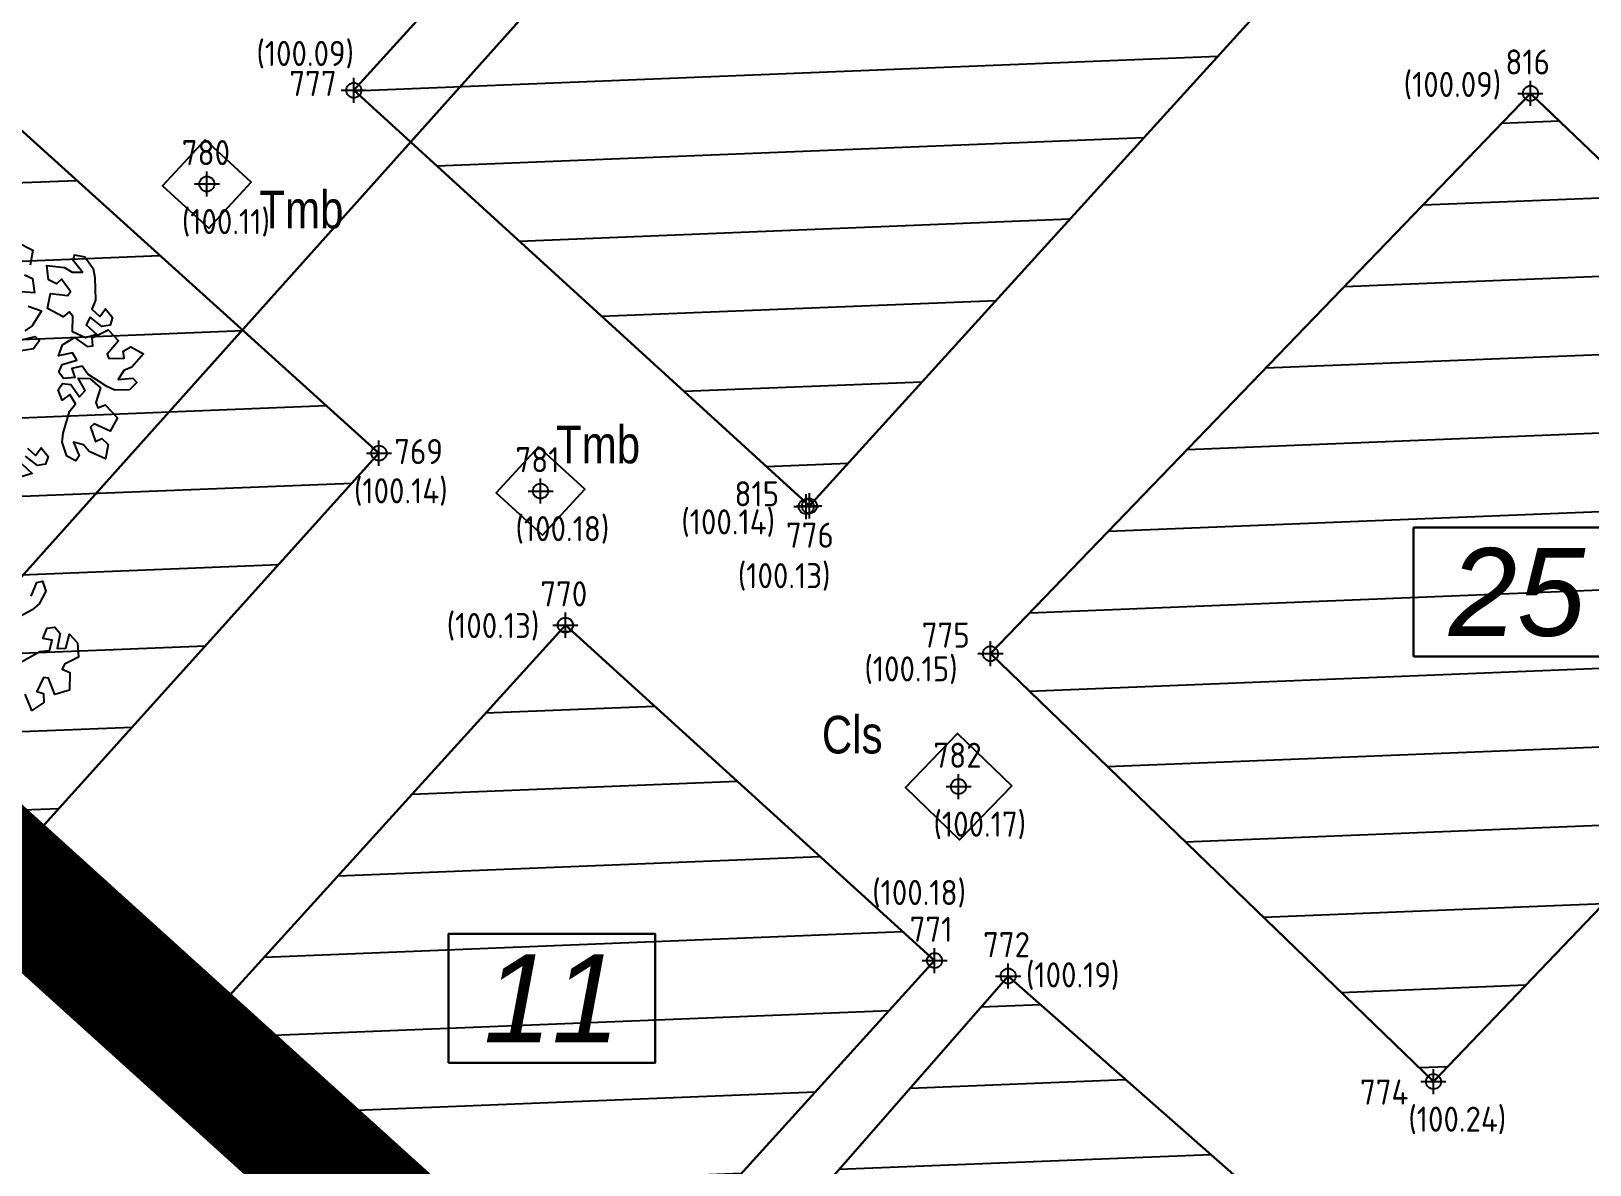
# Model space of a CAD drawing. Extents: x 9555 to 11275, y -8412 to -6382.
# Drawn here: x 10041.16 to 10053.6, y -8098.53 to -8089.49 of the extents above; entities that cross this region are included whole.
import ezdxf
from ezdxf.enums import TextEntityAlignment as Align

# ---------------------------------------------------------------- set-up
doc = ezdxf.new("R2010")
doc.units = 0
doc.header["$MEASUREMENT"] = 0
doc.header["$XCLIPFRAME"] = 2
doc.header["$PDMODE"] = 33
doc.header["$PDSIZE"] = 0.12
doc.linetypes.add('TRATTEGGIATA', pattern=[0.75, 0.5, -0.25])
doc.layers.get('0').update_dxf_attribs({"color": 53, "lineweight": 50})
for name, color, linetype in [('02_CAT', 7, 'Continuous'), ('GEI-Nome_P', 6, 'Continuous'), ('GEI-Punti', 7, 'Continuous'), ('Gei-Punti_3D', 3, 'Continuous'), ('GEI-Quote_P', 3, 'Continuous'), ('GEI-Simboli', 6, 'Continuous'), ('Immagine', 181, 'Continuous'), ('Ril-Aiuola_Retino', 85, 'Continuous'), ('Ril-Albero', 104, 'Continuous'), ('Ril-Fabbr_Retino', 8, 'Continuous'), ('Ril-Tomb_CEMENTO-Cls', 5, 'Continuous'), ('Ril-Tombino', 5, 'Continuous')]:
    doc.layers.add(name, color=color, linetype=linetype)
for name, color, linetype, lineweight in [('Fgl.957E_Estratto', 5, 'Continuous', 30), ('Ril-Fabbr_Container-Prefabbricato', 7, 'Continuous', 30), ('x Area Rilievo', 1, 'Continuous', 15)]:
    doc.layers.add(name, color=color, linetype=linetype, lineweight=lineweight)
doc.layers.add('Gei-Nome_p(OFF)', color=251, linetype='Continuous', plot=False)
doc.styles.add('ArialCorsivo', font='ariali.ttf')
doc.styles.add('HELVLA', font='helvl', dxfattribs={"width": 0.8})
doc.styles.get("Standard").update_dxf_attribs({"font": 'isocp.shx'})
picture_1 = doc.add_image_def('image2.png', size_in_pixel=(4950, 3510))
picture_2 = doc.add_image_def('image3.png', size_in_pixel=(3510, 4950))

# ---------------------------------------------------------------- blocks, each defined once
blk = doc.blocks.new('Prefabb-N')
at = {"layer": 'Ril-Fabbr_Container-Prefabbricato', "color": 6}
blk.add_lwpolyline([(-0.825, -0.514), (0.825, -0.514), (0.825, 0.514), (-0.825, 0.514)], close=True, dxfattribs=at)
at = {"layer": 'Ril-Fabbr_Container-Prefabbricato', "color": 6, "style": 'ArialCorsivo', "flags": 4}
blk.add_attdef('Nm', text='', height=0.7, dxfattribs=at).set_placement((0, 0), align=Align.MIDDLE)
blk = doc.blocks.new('ALB_PIOPPO')
at = {"layer": 'Ril-Albero'}
for points in [[(1.423, 0.379), (1.4587, 0.3605), (1.4527, 0.3266)], [(1.4396, 0.3043), (1.458, 0.2959), (1.4622, 0.2635), (1.4223, 0.267)], [(1.4475, 0.2334), (1.4783, 0.2226), (1.4573, 0.1885), (1.4404, 0.1776)], [(1.4306, 0.1558), (1.4634, 0.1643), (1.4738, 0.1556), (1.4599, 0.1364), (1.4276, 0.1308)], [(1.446, -0.0892), (1.4642, -0.1056), (1.4773, -0.0884), (1.4932, -0.1084), (1.4875, -0.1252), (1.4687, -0.1287), (1.4687, -0.1287), (1.442, -0.107)], [(1.4335, -0.1245), (1.4573, -0.147), (1.4317, -0.1539)], [(1.4545, -0.4256), (1.4674, -0.3942), (1.4806, -0.3911), (1.4876, -0.4138), (1.4727, -0.443), (1.4567, -0.456), (1.4118, -0.4812)], [(1.4294, -0.5762), (1.4743, -0.5511), (1.4961, -0.5488), (1.5022, -0.5251), (1.4809, -0.5215), (1.4912, -0.4981), (1.5087, -0.4954), (1.5206, -0.5103), (1.5206, -0.5103), (1.5138, -0.5441), (1.5333, -0.5435), (1.5421, -0.5119), (1.5601, -0.5314), (1.562, -0.5637), (1.5306, -0.5796), (1.5254, -0.5913), (1.5422, -0.5985), (1.5422, -0.5985), (1.5414, -0.6388), (1.5083, -0.6485), (1.4938, -0.6111), (1.483, -0.6103), (1.4678, -0.6415), (1.4825, -0.6466), (1.4832, -0.6668), (1.4559, -0.6849), (1.4414, -0.6476)]]:
    blk.add_lwpolyline(points, dxfattribs=at)
for points in [[(1.5765, 0.3455), (1.5953, 0.3186), (1.5992, 0.2984), (1.6005, 0.247), (1.5924, 0.2265), (1.6106, 0.2101), (1.6236, 0.2273), (1.6396, 0.2073), (1.6339, 0.1905), (1.6151, 0.187), (1.6151, 0.187), (1.5884, 0.2087), (1.5798, 0.1912), (1.6037, 0.1687), (1.5781, 0.1618), (1.5486, 0.1752), (1.5491, 0.2103), (1.5412, 0.2203), (1.527, 0.2089), (1.527, 0.2089), (1.4917, 0.2283), (1.4985, 0.2621), (1.5383, 0.2576), (1.544, 0.2668), (1.5236, 0.2947), (1.5122, 0.284), (1.494, 0.2929), (1.4906, 0.3254), (1.5304, 0.3209), (1.5475, 0.3103), (1.5714, 0.3106), (1.5497, 0.3367), (1.5532, 0.3499)], [(1.6779, 0.0432), (1.6451, 0.0429), (1.6262, 0.051), (1.5831, 0.079), (1.5708, 0.0973), (1.547, 0.0916), (1.5538, 0.0711), (1.5282, 0.0693), (1.5177, 0.0835), (1.5254, 0.1009), (1.5254, 0.1009), (1.5584, 0.1107), (1.5488, 0.1276), (1.5167, 0.1207), (1.5255, 0.1457), (1.5532, 0.1625), (1.5819, 0.1421), (1.5946, 0.143), (1.5933, 0.1612), (1.5933, 0.1612), (1.6293, 0.1793), (1.6532, 0.1546), (1.627, 0.1243), (1.6313, 0.1144), (1.666, 0.1155), (1.6636, 0.1309), (1.6812, 0.1409), (1.7099, 0.1253), (1.6837, 0.095), (1.6653, 0.087), (1.6521, 0.0671), (1.6858, 0.0701), (1.6947, 0.0599)], [(1.5355, -0.107), (1.5254, -0.0758), (1.5276, -0.0553), (1.5415, -0.0057), (1.5552, 0.0114), (1.5427, 0.0324), (1.5251, 0.0198), (1.5158, 0.0437), (1.5262, 0.058), (1.5451, 0.0558), (1.5451, 0.0558), (1.5643, 0.0273), (1.5776, 0.0415), (1.5614, 0.07), (1.5879, 0.069), (1.6122, 0.0476), (1.6013, 0.0142), (1.606, 0.0023), (1.623, 0.009), (1.623, 0.009), (1.651, -0.0199), (1.6345, -0.0502), (1.5978, -0.0342), (1.5896, -0.0413), (1.601, -0.074), (1.615, -0.0671), (1.6298, -0.0809), (1.6234, -0.113), (1.5867, -0.097), (1.5735, -0.0818), (1.5506, -0.0752), (1.5636, -0.1065), (1.5565, -0.118)]]:
    blk.add_lwpolyline(points, close=True, dxfattribs=at)
blk = doc.blocks.new('-Fgl. 957E Estratto Foglio Intero_PostFR2')
at = {"layer": 'Immagine'}
image = blk.add_image(picture_1, insert=(9917.284, -8422.509), size_in_units=(838.183, 594.348), rotation=0.00109, dxfattribs=at)
image.set_boundary_path([(308.756, 193.629), (4680.161, 3410.458)])
image.dxf.flags = 15
blk = doc.blocks.new('-Fgl. 958 Estratto Foglio Intero_PostFR3')
at = {"layer": 'Immagine'}
image = blk.add_image(picture_2, insert=(9716.786, -8308.175), size_in_units=(1485.814, 2095.379), rotation=-0.001044, dxfattribs=at)
image.set_boundary_path([(486.986, 415.0435), (2987.88, 4584.8433)])
image.dxf.flags = 15
blk = doc.blocks.new('- Fogli_Unione (Estratti_20043_SpostatoComeAll.957E_SuRIL_PostFR1-FR2-FR3 (2021-02-08)')
for name in ['-Fgl. 958 Estratto Foglio Intero_PostFR3', '-Fgl. 957E Estratto Foglio Intero_PostFR2']:
    blk.add_blockref(name, (0, 0))
blk = doc.blocks.new('2493-1_PostFRAZ')
at = {"layer": 'Fgl.957E_Estratto'}
blk.add_lwpolyline([(10195.694, -7953.18), (10135.98, -8006.376), (10055.535, -8077.698), (9990.365, -8150.487), (10203.253, -8346.254), (10255.466, -8393.789), (10405.812, -8288.049), (10404.165, -8285.636), (10413.29, -8279.33), (10414.982, -8281.676), (10491.483, -8229.14), (10489.659, -8226.497), (10499.645, -8220.001), (10501.423, -8222.098), (10579.344, -8168.071), (10701.597, -8098.12)], dxfattribs=at)
at = {"layer": '02_CAT'}
blk.add_blockref('- Fogli_Unione (Estratti_20043_SpostatoComeAll.957E_SuRIL_PostFR1-FR2-FR3 (2021-02-08)', (2.401, 6.764), dxfattribs=at)

msp = doc.modelspace()

# ---------------------------------------------------------------- hatches: boundary and pattern name
at = {"layer": 'Ril-Aiuola_Retino'}
h = msp.add_hatch(dxfattribs=at)
h.set_pattern_fill('TEXTURE', color=256, angle=90, style=0)
h.set_pattern_definition([(90, (-0.48, 0.72), (-0.76, 0.44), [0.04, -0.67, 0.03, -0.29, 0.06, -0.71]), (100, (-0.89, 0.53), (-0.951147617, 0.268920456), [0.07, -0.17, 0.09, -0.53, 0.05, -0.66]), (110, (-0.57, 0.43), (-0.736587511, 0.444903179), [0.08, -0.55, 0.07, -0.41, 0.05, -0.32]), (120, (-0.51, 0.72), (-0.84683956, -0.073230855), [0.05, -0.33, 0.04, -0.49, 0.03, -0.65]), (130, (-0.73, 0.44), (-0.721234518, 0.112786391), [0.04, -0.44, 0.03, -0.28, 0.08, -0.51]), (140, (-0.37, 0.59), (-0.785778313, -0.267492882), [0.02, -0.37, 0.05, -0.61, 0.06, -0.31]), (150, (-0.44, 0.62), (-0.745692194, -0.331576766), [0.05, -0.41, 0.02, -0.48, 0.04, -0.37]), (160, (-0.32, 0.51), (-0.718622826, -0.366307567), [0.03, -0.19, 0.06, -0.32, 0.04, -0.44]), (170, (-0.91, 0.56), (-0.549064835, -0.695217813), [0.07, -0.44, 0.03, -0.52, 0.06, -0.49]), (180, (-0.48, 0.62), (-0.37, -0.88), [0.06, -0.31, 0.04, -0.61, 0.02, -0.62]), (190, (-0.79, 0.46), (-0.483817637, -0.82657153), [0.07, -0.39, 0.06, -0.32, 0.07, -0.73]), (200, (-0.22, 0.39), (-0.272303794, -0.801467806), [0.08, -0.26, 0.04, -0.53, 0.06, -0.58]), (210, (-0.34, 0.12), (-0.094974226, -0.955499815), [0.05, -0.67, 0.06, -0.31, 0.07, -0.41]), (220, (-0.12, 0.34), (-0.237553604, -0.930359224), [0.03, -0.22, 0.04, -0.43, 0.08, -0.56]), (230, (-0.92, 0.04), (0.11401896, -0.735322839), [0.06, -0.36, 0.07, -0.31, 0.04, -0.42]), (240, (-0.06, 0.87), (0.40255753, -0.682749907), [0.04, -0.28, 0.08, -0.62, 0.07, -0.57]), (250, (-0.62, 0.21), (0.541428964, -0.79300358), [0.06, -0.42, 0.05, -0.38, 0.04, -0.61]), (260, (-0.38, 0.27), (0.563743884, -0.71881349), [0.09, -0.33, 0.06, -0.45, 0.08, -0.44])])
edge = h.paths.add_edge_path()
edge.add_line((10030.883, -8075.26), (10031.595, -8074.559))
edge.add_line((10031.595, -8074.559), (10041.713, -8067.968))
edge.add_line((10041.713, -8067.968), (10042.418, -8067.325))
edge.add_line((10042.418, -8067.325), (10041.697, -8066.585))
edge.add_line((10041.697, -8066.585), (10041.221, -8067.077))
edge.add_line((10041.221, -8067.077), (10041.219, -8067.075))
edge.add_line((10041.219, -8067.075), (10031.005, -8073.841))
edge.add_line((10031.005, -8073.841), (10016.456, -8089.808))
edge.add_line((10016.456, -8089.808), (10016.928, -8090.653))
edge.add_line((10016.928, -8090.653), (10028.13, -8078.297))
edge.add_arc((10029.163, -8078.742), 1.125, 118.8981, 156.712, ccw=False)
edge.add_line((10028.619, -8077.757), (10030.883, -8075.26))
h.paths.add_polyline_path([(10028.516, -8077.69), (10029.915, -8077.69), (10029.915, -8077.098), (10028.516, -8077.098)], flags=16)
at = {"layer": 'Ril-Fabbr_Retino'}
h = msp.add_hatch(dxfattribs=at)
h.set_pattern_fill('ANSI31', color=256, scale=5, angle=317.29473, style=0)
h.paths.add_polyline_path([(10051.389, -8088.85), (10047.754, -8085.535), (10043.737, -8089.958), (10047.372, -8093.273)])
h = msp.add_hatch(dxfattribs=at)
h.set_pattern_fill('ANSI31', color=256, scale=5, angle=317.29473, style=0)
h.paths.add_polyline_path([(10040.244, -8089.521), (10043.938, -8092.852), (10039.947, -8097.278), (10036.253, -8093.948)])
h = msp.add_hatch(dxfattribs=at)
h.set_pattern_fill('ANSI31', color=256, scale=5, angle=317.29473, style=0)
h.paths.add_polyline_path([(10053.125, -8089.982), (10056.664, -8093.362), (10052.351, -8097.864), (10048.817, -8094.451)])
h = msp.add_hatch(dxfattribs=at)
h.set_pattern_fill('ANSI31', color=256, scale=5, angle=317.29473, style=0)
h.paths.add_polyline_path([(10042.117, -8097.868), (10045.425, -8094.224), (10048.371, -8096.899), (10045.064, -8100.542)])
h = msp.add_hatch(dxfattribs=at)
h.set_pattern_fill('ANSI31', color=256, scale=5, angle=317.29473, style=0)
h.paths.add_polyline_path([(10048.958, -8097.022), (10051.932, -8099.64), (10048.692, -8103.344), (10045.718, -8100.726)])

# ---------------------------------------------------------------- linework, layer by layer
at = {"layer": 'Gei-Nome_p(OFF)'}
msp.add_point((10047.347, -8093.278), dxfattribs=at)
at = {"layer": 'GEI-Punti'}
for p in [(10043.737, -8089.958), (10053.125, -8089.982), (10042.565, -8090.705), (10043.938, -8092.852), (10045.227, -8093.154), (10047.372, -8093.273), (10045.425, -8094.224), (10048.817, -8094.451), (10048.562, -8095.511), (10048.371, -8096.899), (10048.958, -8097.022), (10052.351, -8097.864)]:
    msp.add_point(p, dxfattribs=at)
at = {"layer": 'Gei-Punti_3D'}
for p in [(10043.737, -8089.958, 100.087), (10053.125, -8089.982, 100.094), (10042.565, -8090.705, 100.113), (10043.938, -8092.852, 100.137), (10045.227, -8093.154, 100.176), (10047.372, -8093.273, 100.127), (10045.425, -8094.224, 100.133), (10048.817, -8094.451, 100.151), (10048.562, -8095.511, 100.175), (10048.371, -8096.899, 100.185), (10048.958, -8097.022, 100.186), (10052.351, -8097.864, 100.242)]:
    msp.add_point(p, dxfattribs=at)
at = {"layer": 'GEI-Simboli'}
for p, q in [((10043.737, -8090.058), (10043.737, -8089.858)), ((10053.125, -8090.082), (10053.125, -8089.882)), ((10043.637, -8089.958), (10043.837, -8089.958)), ((10053.025, -8089.982), (10053.225, -8089.982)), ((10042.565, -8090.805), (10042.565, -8090.605)), ((10042.465, -8090.705), (10042.665, -8090.705)), ((10043.938, -8092.952), (10043.938, -8092.752)), ((10043.838, -8092.852), (10044.038, -8092.852)), ((10045.227, -8093.254), (10045.227, -8093.054)), ((10045.127, -8093.154), (10045.327, -8093.154)), ((10047.272, -8093.273), (10047.472, -8093.273)), ((10047.347, -8093.378), (10047.347, -8093.178)), ((10047.372, -8093.373), (10047.372, -8093.172)), ((10047.247, -8093.278), (10047.447, -8093.278)), ((10045.425, -8094.324), (10045.425, -8094.124)), ((10045.325, -8094.224), (10045.525, -8094.224)), ((10048.817, -8094.551), (10048.817, -8094.351)), ((10048.717, -8094.451), (10048.917, -8094.451)), ((10048.462, -8095.511), (10048.662, -8095.511)), ((10048.562, -8095.611), (10048.562, -8095.411)), ((10048.371, -8096.999), (10048.371, -8096.799)), ((10048.272, -8096.899), (10048.471, -8096.899)), ((10048.958, -8097.122), (10048.958, -8096.922)), ((10048.858, -8097.022), (10049.058, -8097.022)), ((10052.251, -8097.864), (10052.451, -8097.864)), ((10052.351, -8097.964), (10052.351, -8097.764))]:
    msp.add_line(p, q, dxfattribs=at)
at = {"layer": 'Ril-Fabbr_Container-Prefabbricato'}
for points in [[(10051.389, -8088.85), (10047.754, -8085.535), (10043.737, -8089.958), (10047.372, -8093.273)], [(10040.244, -8089.521), (10043.938, -8092.852), (10039.947, -8097.278), (10036.253, -8093.948)], [(10053.125, -8089.982), (10056.664, -8093.362), (10052.351, -8097.864), (10048.817, -8094.451)], [(10042.117, -8097.868), (10045.425, -8094.224), (10048.371, -8096.899), (10045.064, -8100.542)], [(10048.958, -8097.022), (10051.932, -8099.64), (10048.692, -8103.344), (10045.718, -8100.726)]]:
    msp.add_lwpolyline(points, close=True, dxfattribs=at)
at = {"layer": 'Ril-Tomb_CEMENTO-Cls'}
msp.add_lwpolyline([(10048.987, -8095.504), (10048.57, -8095.935), (10048.138, -8095.519), (10048.555, -8095.087)], close=True, dxfattribs=at)
at = {"layer": 'Ril-Tombino'}
for points in [[(10042.55, -8090.352), (10042.212, -8090.72), (10042.581, -8091.058), (10042.918, -8090.69)], [(10045.212, -8092.801), (10044.874, -8093.169), (10045.242, -8093.507), (10045.58, -8093.139)]]:
    msp.add_lwpolyline(points, close=True, dxfattribs=at)
at = {"layer": 'x Area Rilievo', "linetype": 'TRATTEGGIATA', "lineweight": 0, "ltscale": 10, "const_width": 1}
msp.add_lwpolyline([(10561.071, -7840.391), (10415.946, -7709.147), (10326.96, -7738.791), (10288.996, -7748.932), (10283.895, -7766.399), (10280.736, -7779.083), (10263.249, -7802.296), (10149.988, -7927.536), (10182.712, -7957.129), (10084.037, -8066.241), (10054.064, -8039.135), (10024.505, -8071.821), (10019.775, -8077.051), (10070.409, -8122.842), (10149.878, -8034.968), (10222.804, -8100.918), (10229.342, -8093.529), (10229.342, -8093.529), (10397.888, -7907.157), (10402.978, -7911.76), (10454.44, -7958.3)], close=True, dxfattribs=at)

# ---------------------------------------------------------------- block references
at = {"layer": '02_CAT'}
msp.add_blockref('2493-1_PostFRAZ', (0, 0), dxfattribs=at)
at = {"layer": 'Ril-Albero', "xscale": 3.512068720179312, "yscale": 3.512068720179312, "zscale": 3.512068720179312}
msp.add_blockref('ALB_PIOPPO', (10036.054, -8092.499), dxfattribs=at)
at = {"layer": 'Ril-Fabbr_Container-Prefabbricato'}
ref = msp.add_blockref('Prefabb-N', (10053.018, -8093.959), dxfattribs=at)
ref.add_attrib('Nm', '25', dxfattribs={"height": 0.7, "style": 'ArialCorsivo'}).set_placement((10053.018, -8093.959), align=Align.MIDDLE)
ref = msp.add_blockref('Prefabb-N', (10045.317, -8097.2), dxfattribs=at)
ref.add_attrib('Nm', '11', dxfattribs={"height": 0.7, "style": 'ArialCorsivo'}).set_placement((10045.317, -8097.2), align=Align.MIDDLE)

# ---------------------------------------------------------------- texts
at = {"layer": 'GEI-Nome_P'}
for s, p in [('816', (10052.925, -8089.832)), ('777', (10043.223, -8090.003)), ('780', (10042.365, -8090.555)), ('769', (10044.06, -8092.939)), ('781', (10045.027, -8093.004)), ('776', (10047.185, -8093.606)), ('770', (10045.225, -8094.074)), ('775', (10048.269, -8094.403)), ('782', (10048.362, -8095.361)), ('771', (10048.172, -8096.749)), ('772', (10048.758, -8096.872)), ('774', (10051.765, -8098.048))]:
    msp.add_text(s, height=0.2, dxfattribs=at).set_placement(p)
at = {"layer": 'Gei-Nome_p(OFF)'}
for s, p in [('815', (10046.774, -8093.276)), ('(100.14)', (10046.35, -8093.5))]:
    msp.add_text(s, height=0.2, dxfattribs=at).set_placement(p)
at = {"layer": 'GEI-Quote_P'}
for s, p in [('(100.09)', (10042.96, -8089.764)), ('(100.09)', (10052.113, -8090.011)), ('(100.11)', (10042.365, -8091.105)), ('(100.14)', (10043.738, -8093.252)), ('(100.18)', (10045.027, -8093.554)), ('(100.13)', (10046.801, -8093.929)), ('(100.13)', (10044.478, -8094.327)), ('(100.15)', (10047.811, -8094.673)), ('(100.17)', (10048.362, -8095.911)), ('(100.18)', (10047.873, -8096.456)), ('(100.19)', (10049.1, -8097.113)), ('(100.24)', (10052.151, -8098.264))]:
    msp.add_text(s, height=0.2, dxfattribs=at).set_placement(p)
at = {"layer": 'Ril-Tomb_CEMENTO-Cls', "style": 'HELVLA', "width": 0.8}
msp.add_text('Cls', height=0.3, dxfattribs=at).set_placement((10047.714, -8095.091), align=Align.MIDDLE)
at = {"layer": 'Ril-Tombino', "style": 'HELVLA', "width": 0.8}
for p in [(10043.319, -8090.903), (10045.686, -8092.777)]:
    msp.add_text('Tmb', height=0.3, dxfattribs=at).set_placement(p, align=Align.MIDDLE)

doc.saveas('drawing.dxf')
